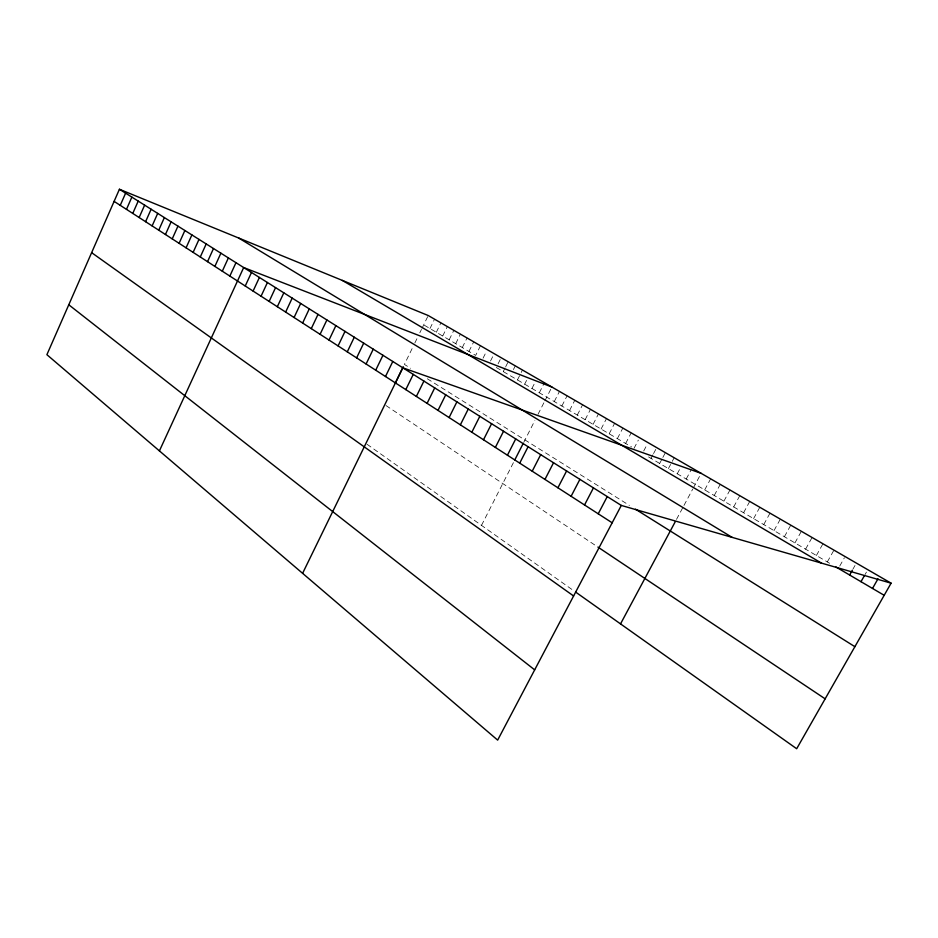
<?xml version="1.0" encoding="UTF-8"?>
<svg xmlns="http://www.w3.org/2000/svg" width="938" height="938" viewBox="0 0 938 938"><rect width="100%" height="100%" fill="white"/><g stroke="black" fill="none" stroke-linecap="round" stroke-linejoin="round"><path stroke-width="0.7" stroke-dasharray="4.69 3.52" d="M412.087 348.643L404.407 364.413L410.563 368.271M414.842 342.991L417.609 337.328M419.814 332.802L421.467 329.402M422.03 328.265L428.232 315.531M429.967 328.546L434.54 319.19M436.311 332.275L440.907 322.871M442.713 336.039L447.344 326.588M449.173 339.826L453.84 330.352M455.704 343.66L460.406 334.139M462.293 347.541L467.03 337.973M468.953 351.445L473.713 341.842M480.467 345.747L475.683 355.396L423.683 324.853M483.07 358.175L486.693 350.906M490.539 360.978L493.576 354.892M498.09 363.815L501.15 357.695M503.249 371.589L505.101 367.907M505.711 366.676L508.173 361.763M513.414 369.572L515.279 365.867M517.459 379.937L520.578 373.734M521.2 372.492L522.454 370.018M524.67 384.17L526.558 380.429M531.963 388.449L534.496 383.443M539.315 392.776L544.427 382.716M481.499 525.362L513.52 462.434M523.697 442.455L534.894 420.447M538.013 414.326L544.251 402.05M544.884 400.831L551.896 387.042M554.276 401.558L559.447 391.416M561.874 406.013L567.091 395.824M569.554 410.527L574.795 400.28M577.304 415.077L582.592 404.794M585.148 419.685L590.471 409.355M593.074 424.339L598.444 413.951M601.082 429.041L606.487 418.606M609.172 433.802L614.625 423.319M617.368 438.609L622.855 428.068M625.634 443.463L631.18 432.887M634.006 448.376L638.344 440.11M643.714 450.979L647.466 443.85M651.019 458.377L652.907 454.789M653.54 453.593L656.682 447.637M659.672 463.454L662.205 458.659M662.838 457.451L665.382 452.655M668.419 468.59L674.176 457.744M677.259 473.784L679.839 468.941M686.217 479.037L691.412 469.305M676.497 519.394L683.356 506.59M683.978 505.418L692.748 489.05M693.381 487.877L701.155 473.35M704.696 489.894L710.641 478.826M714.24 495.499L720.243 484.383M723.902 501.173L729.952 489.999M733.68 506.919L739.789 495.674M743.588 512.734L749.732 501.431M753.601 518.62L759.803 507.259M763.743 524.577L770.004 513.156M774.014 530.603L780.334 519.124M784.414 536.712L790.781 525.163M794.943 542.891L801.369 531.283M805.601 549.152L812.085 537.486M816.4 555.495L822.943 543.759M827.328 561.921L833.941 550.125M839.745 566.048L844.411 557.747M852.994 569.049L855.01 565.473M865.071 574.49L866.431 572.098M496.249 367.473L631.614 446.98M648.58 456.935L831.021 564.09M427.271 378.741L629.421 505.406M385.964 405.533L596.732 546.291M367.063 444.272L574.584 591.339"/><path stroke-width="1.41" d="M891.1 583.178L428.232 315.531L119.419 189.265L46.9 354.681L497.656 740.117L621.308 505.441L891.1 583.178L796.679 748.735L575.733 592.148M120.252 205.34L125.61 193.169M126.478 209.35L131.871 197.109M132.762 213.418L138.203 201.107M139.141 217.534L144.628 205.141M145.589 221.696L151.124 209.244M152.132 225.906L157.701 213.383M158.745 230.185L164.361 217.581M165.451 234.512L171.115 221.837M172.24 238.885L177.95 226.14M179.111 243.329L184.88 230.502M186.076 247.82L191.891 234.922M193.134 252.369L198.997 239.401M200.286 256.989L206.196 243.939M207.533 261.667L213.489 248.535M214.872 266.404L220.887 253.19M222.306 271.199L228.38 257.915M229.845 276.065L235.977 262.699M159.413 450.885L243.681 267.553L551.896 387.042M245.24 286.008L251.49 272.466M253.096 291.073L259.404 277.449M261.069 296.22L267.424 282.502M269.147 301.426L275.561 287.626M277.331 306.714L283.815 292.832M285.644 312.073L292.187 298.108M294.075 317.513L300.676 303.455M302.622 323.035L309.282 308.872M311.287 328.628L318.017 314.382M320.093 334.303L326.893 319.964M329.015 340.072L335.886 325.638M338.079 345.923L345.02 331.384M347.283 351.856L354.283 337.223M356.616 357.882L363.698 343.156M366.101 364.003L373.242 349.171M375.716 370.205L382.95 355.279M385.495 376.513L392.788 361.482M395.39 382.892L403.281 366.723M302.599 573.329L402.789 367.79L701.155 473.35M405.802 389.622L413.259 374.379M416.366 396.434L423.906 381.086M427.095 403.363L434.716 387.898M437.999 410.398L445.714 394.828M449.091 417.562L456.888 401.863M460.37 424.832L468.261 409.027M471.837 432.23L479.822 416.308M483.504 439.758L491.582 423.718M495.37 447.426L503.542 431.257M507.435 455.211L515.712 438.925M514.786 459.948L523.052 443.709M519.722 463.138L528.094 446.723M532.221 471.204L540.698 454.66M544.955 479.424L553.537 462.751M557.911 487.783L566.599 470.982M571.101 496.296L579.895 479.353M584.538 504.961L593.449 487.889M598.221 513.801L607.249 496.589M620.534 623.899L675.254 521.727M849.629 575.017L852.325 570.245M860.99 581.689L864.39 575.698M872.516 588.454L877.991 578.805M835.946 566.986L884.182 595.302M342.311 280.403L821.465 563.105M238.698 238.041L732.144 537.38M635.472 509.193L854.881 646.681M119.419 189.265L621.308 505.441M114.108 201.377L612.162 522.794M597.905 547.077L825.135 698.833M91.631 252.662L573.599 595.982M68.779 304.78L534.672 669.861"/></g></svg>
